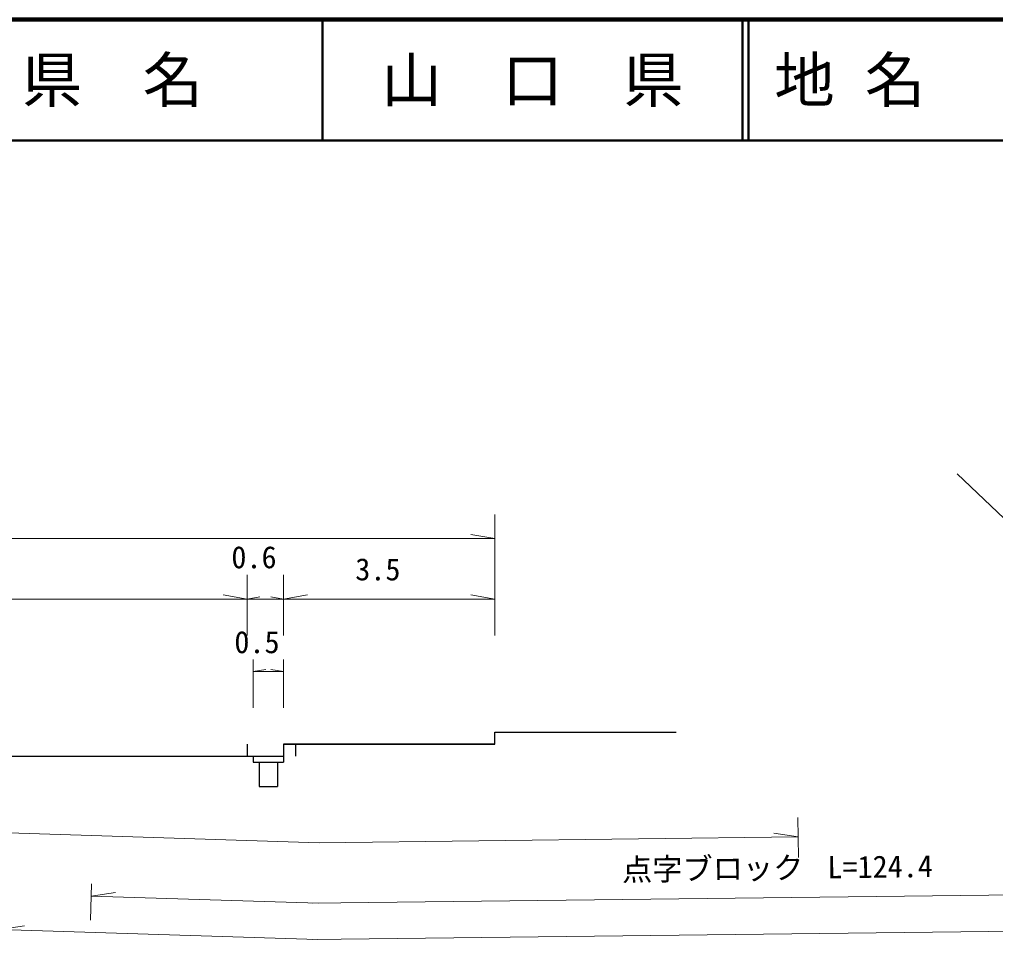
# Model space of a CAD drawing. Units: millimetres, scale not verified, with parts at other scales. Extents: x 40000 to 680000, y 20000 to 380000.
# Drawn here: x 307933 to 388683, y 303895 to 380000 of the extents above; entities that cross this region are included whole.
import ezdxf
from ezdxf.enums import TextEntityAlignment as Align

# ---------------------------------------------------------------- set-up
doc = ezdxf.new("R2010")
doc.units = ezdxf.units.MM
doc.header["$LTSCALE"] = 1000
for name, color, linetype, lineweight in [('M-BGD', 7, 'Continuous', 25), ('M-BMK-SRVR', 3, 'Continuous', 25), ('M-STR-HTXT', 7, 'Continuous', 13), ('M-TTL', 2, 'Continuous', 140), ('M-TTL-LINE', 7, 'Continuous', 50)]:
    doc.layers.add(name, color=color, linetype=linetype, lineweight=lineweight)
doc.layers.add('M-TTL-TXT', color=7, linetype='Continuous')
doc.styles.add('ＭＳ ゴシック', font='')
doc.styles.get('ＭＳ ゴシック').set_extended_font_data('MS Gothic')

msp = doc.modelspace()

# ---------------------------------------------------------------- linework, layer by layer
at = {"layer": 'M-BGD'}
for p, q in [((347270, 320053), (347270, 321053)), ((347270, 321053), (362270, 321053)), ((326770, 320053), (326770, 319053)), ((329770, 320053), (347270, 320053)), ((330770, 320053), (330770, 319053)), ((239770, 319054), (329770, 319053)), ((327270, 319053), (327270, 318553)), ((327270, 319053), (327270, 318553)), ((329770, 319053), (329770, 318553)), ((329770, 319053), (329770, 318553)), ((327270, 318553), (329770, 318553)), ((327770, 318553), (327770, 316553)), ((329270, 318553), (329270, 316553)), ((327770, 316553), (329270, 316553))]:
    msp.add_line(p, q, dxfattribs=at)
msp.add_lwpolyline([(347270, 320053), (329770, 320053), (329770, 319053)], dxfattribs=at)
at = {"layer": 'M-BMK-SRVR'}
msp.add_line((416966, 312413), (385506, 342413), dxfattribs=at)
at = {"layer": 'M-STR-HTXT'}
for p, q in [((347270, 329053), (347270, 339053)), ((222270, 337054), (347270, 337053)), ((347270, 337053), (345272, 337403)), ((326770, 329053), (326770, 334053)), ((329770, 329053), (329770, 334053)), ((326770, 332053), (284770, 332054)), ((326770, 332053), (324770, 332404)), ((326770, 332053), (327805, 332235)), ((326770, 332053), (329770, 332053)), ((329770, 332053), (328735, 332235)), ((329770, 332053), (331770, 332403)), ((329770, 332053), (347270, 332053)), ((347270, 332053), (345272, 332403)), ((327270, 323053), (327270, 327053)), ((329770, 323053), (329770, 327053)), ((327270, 326053), (328305, 326235)), ((329770, 326053), (328735, 326235)), ((327270, 326053), (329770, 326053)), ((332729, 311899), (196314, 316174)), ((372334, 313989), (372374, 310669)), ((372354, 312374), (370350, 312700)), ((372354, 312374), (332729, 311899)), ((313897, 308488), (313803, 305489)), ((313865, 307488), (315875, 307775)), ((409779, 307821), (332162, 306892)), ((313865, 307488), (332681, 306898)), ((306331, 304723), (308339, 305010)), ((332587, 303900), (306331, 304723)), ((409815, 304824), (332198, 303895))]:
    msp.add_line(p, q, dxfattribs=at)
at = {"layer": 'M-TTL'}
msp.add_line((680000, 380000), (40000, 380000), dxfattribs=at)
at = {"layer": 'M-TTL-LINE'}
for p, q in [((333000, 380000), (333000, 370000)), ((367750, 380000), (367750, 370000)), ((368250, 380000), (368250, 370000)), ((40000, 370000), (680000, 370000))]:
    msp.add_line(p, q, dxfattribs=at)

# ---------------------------------------------------------------- texts
at = {"layer": 'M-STR-HTXT', "style": 'ＭＳ ゴシック'}
for s, p in [('0.6', (327333, 334053)), ('3.5', (337583, 333053)), ('0.5', (327580, 327030))]:
    msp.add_text(s, height=1833, dxfattribs=at).set_placement(p, align=Align.BOTTOM_CENTER)
for s, p in [('点字ブロック', (357804, 308199)), ('L=124.4', (374792, 308403))]:
    msp.add_text(s, height=1833, rotation=0.686, dxfattribs=at).set_placement(p, align=Align.BOTTOM_LEFT)
at = {"layer": 'M-TTL-TXT', "style": 'ＭＳ ゴシック'}
for s, p in [('県\u3000名', (315625, 375000)), ('山\u3000口\u3000県', (350375, 375000))]:
    msp.add_text(s, height=3666, dxfattribs=at).set_placement(p, align=Align.MIDDLE_CENTER)
msp.add_text('地 名', height=3666, dxfattribs=at).set_placement((370380, 375000), align=Align.MIDDLE_LEFT)

doc.saveas('drawing.dxf')
